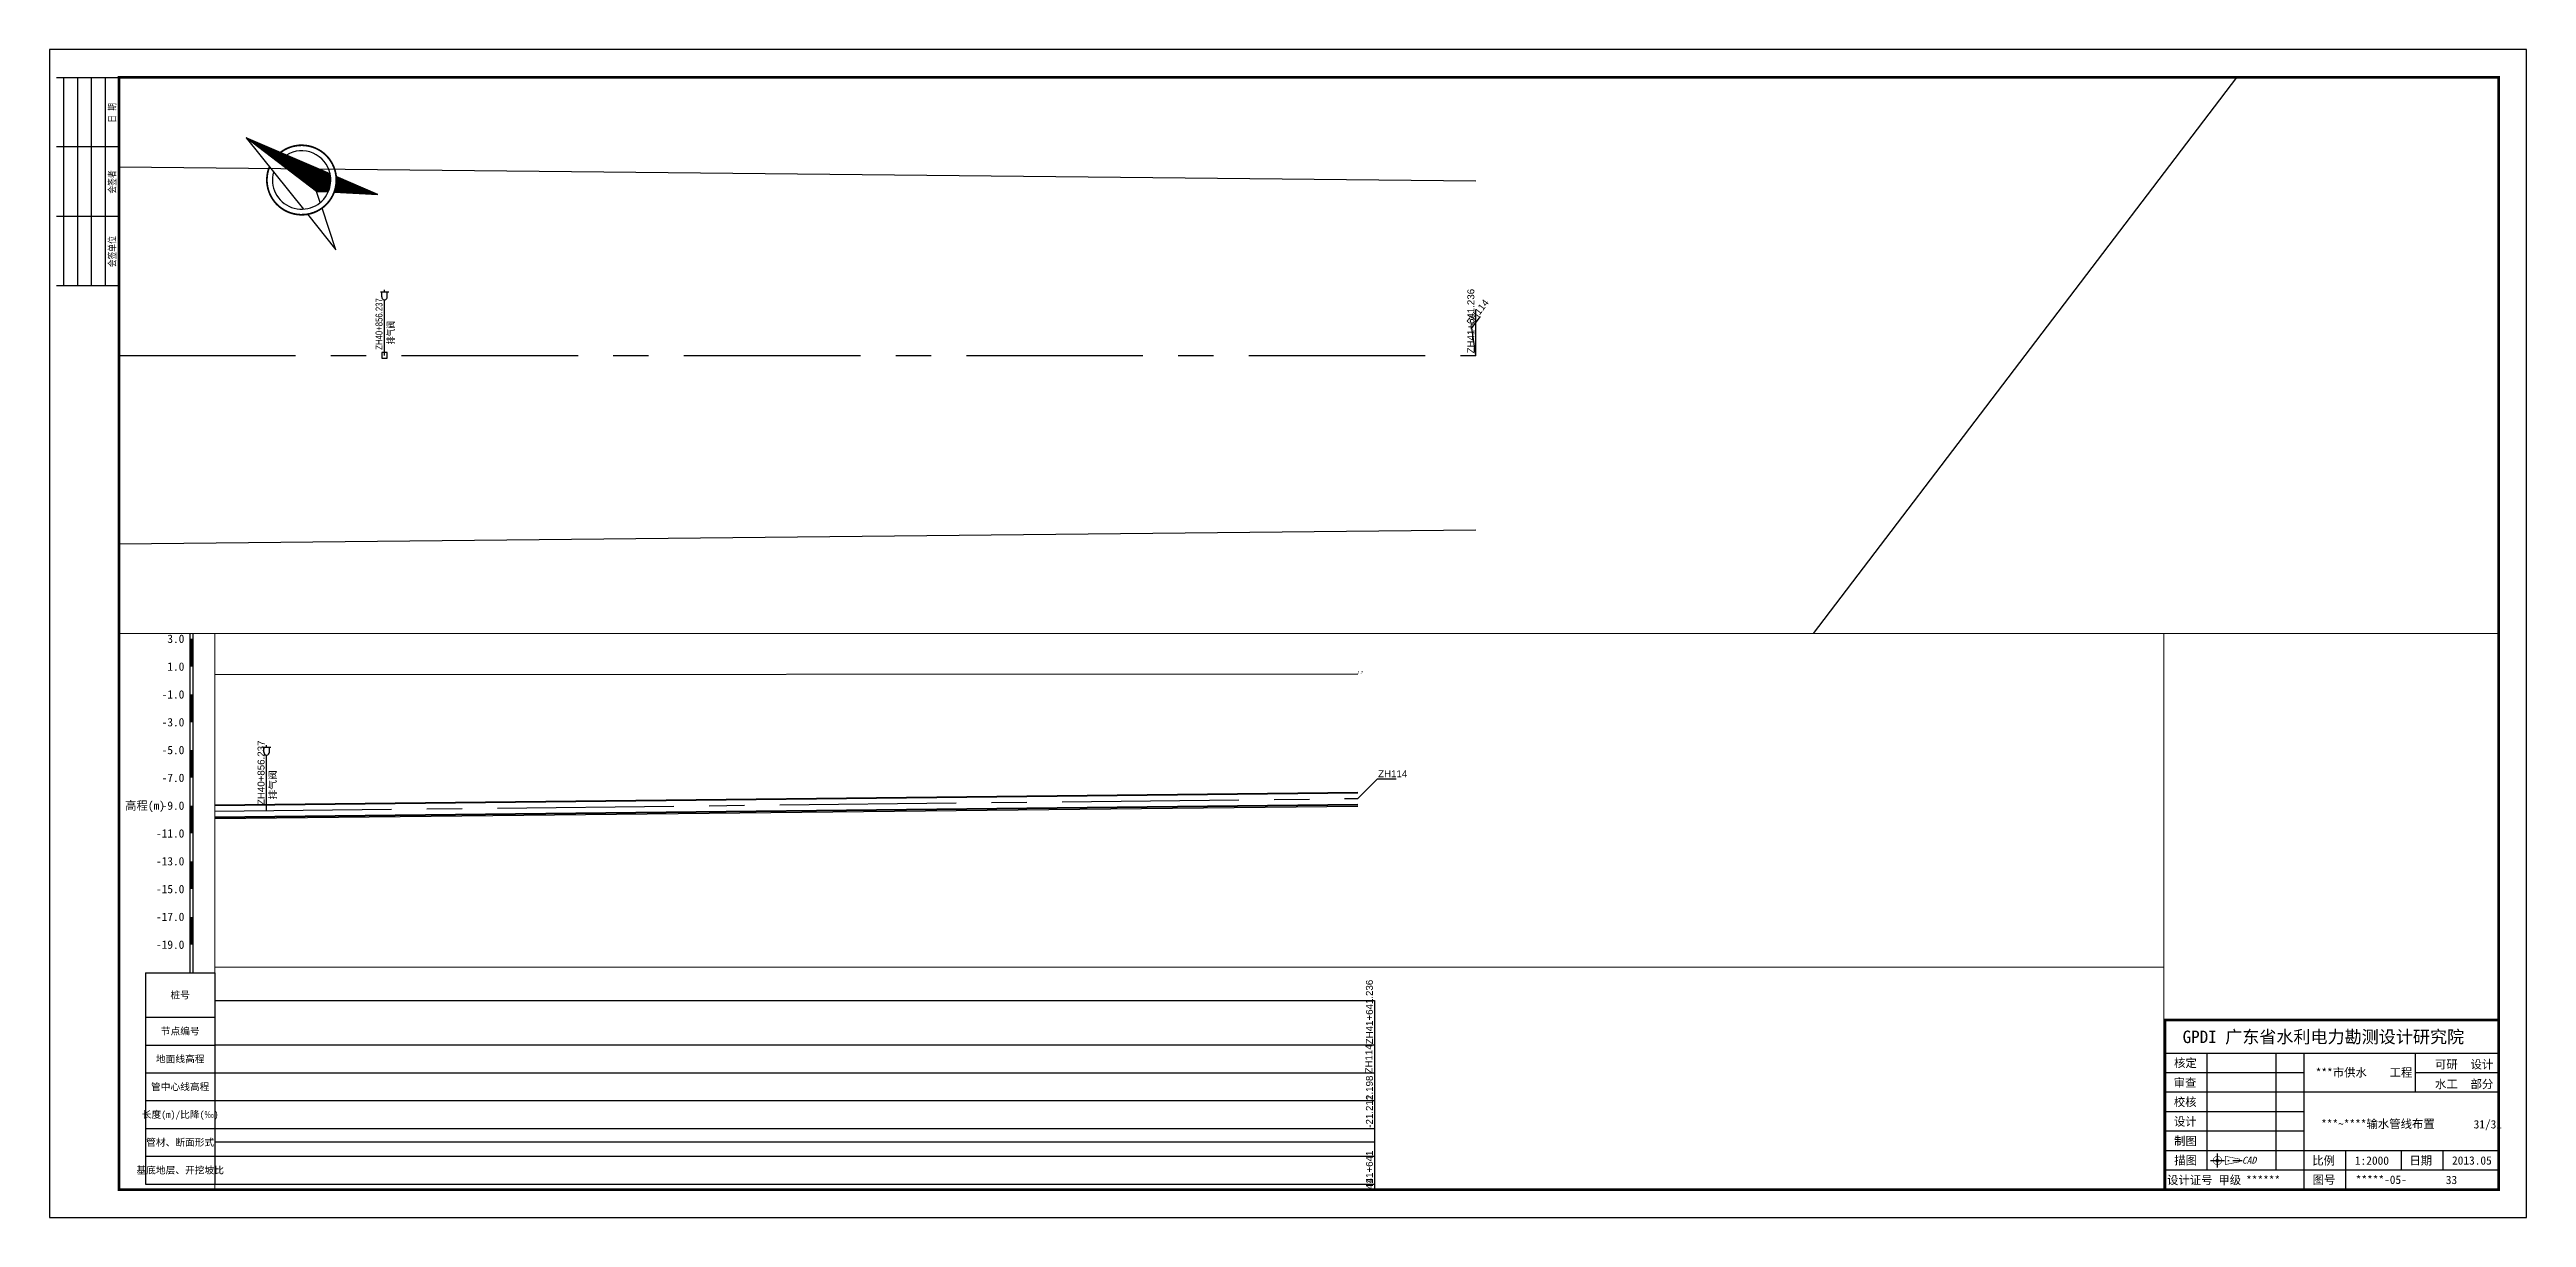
# Paper-space layout '33' of a CAD drawing. Header units: millimetres. Extents: x 0 to 891, y 0 to 420.
# The model-space entities are those that its viewports show. They can reach past a viewport. Long polylines and large blocks are cut down to what shows.
import ezdxf
from ezdxf.enums import TextEntityAlignment as Align
from ezdxf.lldxf.tags import DXFTag

# ---------------------------------------------------------------- set-up
doc = ezdxf.new("R2010")
doc.units = ezdxf.units.MM
doc.linetypes.add('CENTER', pattern=[50.8, 31.75, -6.35, 6.35, -6.35])
for name, color, linetype in [('pipe', 3, 'Continuous'), ('pipe_cen', 1, 'CENTER'), ('tab', 9, 'Continuous'), ('地形剖面', 4, 'Continuous'), ('布局裁图', 3, 'Continuous'), ('水工平面管线标注', 3, 'Continuous'), ('水工开挖线', 5, 'Continuous'), ('纵面管线标注', 3, 'Continuous'), ('附属设施', 2, 'Continuous')]:
    doc.layers.add(name, color=color, linetype=linetype)
doc.layers.add('管线-管廊边线-北线', color=4, linetype='管廊边线', lineweight=9)
doc.styles.add('FSD', font='')
doc.styles.add('HT', font='simhei.ttf')
doc.styles.get("Standard").update_dxf_attribs({"font": 'arial.ttf'})
doc.styles.get('FSD').set_extended_font_data('SimSun')
tags = doc.linetypes.add('管廊边线', pattern='A,50,-5,["管廊边线",Standard,S=2.54,R=0,X=-3.5,Y=-1.27],-12', length=67).pattern_tags.tags
tags[6] = DXFTag(74, 10)

# ---------------------------------------------------------------- blocks, each defined once
blk = doc.blocks.new('sign')
at = {"color": 7}
for p, q in [((-20, 0), (-20, -75)), ((-15, 0), (-15, -75)), ((-10, 0), (-10, -75)), ((-5, 0), (-5, -75)), ((0, -25), (-22.5, -25)), ((0, -50), (-22.5, -50))]:
    blk.add_line(p, q, dxfattribs=at)
blk.add_lwpolyline([(-22.5, 0), (0, 0), (0, -75), (-22.5, -75)], dxfattribs=at)
at = {"color": 3, "style": 'FSD', "width": 0.8}
for s, p in [('日 期', (-1.24, -16.3)), ('会签者', (-1.2, -41.81)), ('会签单位', (-1.2, -68.28))]:
    blk.add_text(s, height=2.5, rotation=90, dxfattribs=at).set_placement(p)
blk = doc.blocks.new('图框')
at = {"color": 7, "ltscale": 8}
for p, q in [((761, 10), (761, 71)), ((881, 71), (881, 10))]:
    blk.add_line(p, q, dxfattribs=at)
at = {"color": 7}
for p, q in [((881, 59), (761, 59)), ((776, 59), (776, 17)), ((801, 17), (801, 59)), ((811, 10), (811, 59)), ((851, 59), (851, 45)), ((811, 52), (761, 52)), ((881, 45), (761, 45)), ((881, 52), (851, 52)), ((811, 38), (761, 38)), ((811, 31), (761, 31)), ((881, 24), (761, 24)), ((826, 10), (826, 24)), ((846, 17), (846, 24)), ((861, 17), (861, 24)), ((881, 17), (761, 17))]:
    blk.add_line(p, q, dxfattribs=at)
at = {"color": 1}
for p, q in [((777.36, 20.51), (782.36, 20.51)), ((779.86, 18.01), (779.86, 23.01)), ((783.61, 20.51), (784.11, 20.51)), ((785.36, 20.51), (788.7, 20.51))]:
    blk.add_line(p, q, dxfattribs=at)
blk.add_lwpolyline([(0, 0), (891, 0), (891, 420), (0, 420)], close=True)
at = {"const_width": 1}
blk.add_lwpolyline([(25, 10), (25, 410), (881, 410), (881, 10)], close=True, dxfattribs=at)
at = {"color": 7, "const_width": 1}
blk.add_lwpolyline([(761, 10), (761, 71), (881, 71), (881, 10)], close=True, dxfattribs=at)
at = {"color": 5, "const_width": 0.2}
for points in [[(781.35, 20.66, 39.991666), (781.36, 20.51, 0.025005)], [(780.45, 20.57, 39.991666), (780.46, 20.51, 0.025005)]]:
    blk.add_lwpolyline(points, format="xyb", close=True, dxfattribs=at)
blk.add_lwpolyline([(787.7, 20.01), (782.7, 19.01), (782.7, 22.01), (787.7, 21.01)], close=True, dxfattribs=at)
blk.add_blockref('sign', (25, 410))
at = {"color": 3, "style": 'HT'}
for s, height, p in [('GPDI 广东省水利电力勘测设计研究院', 4.5, (767.32, 62.71)), ('***市供水', 3, (815.18, 50.63)), ('工程', 3, (841.77, 50.63)), ('可研', 3, (858.09, 53.54)), ('设计', 3, (870.9, 53.54)), ('水工', 3, (858.09, 46.44)), ('部分', 3, (870.9, 46.44)), ('***~****输水管线布置', 3, (817.12, 32.13)), ('比例', 3, (813.95, 18.94)), ('1:2000', 3, (829.29, 18.94)), ('日期', 3, (848.89, 18.98)), ('2013.05', 3, (864.23, 18.98)), ('图号', 3, (814.08, 12.06)), ('*****-05-', 3, (829.59, 12.06))]:
    blk.add_text(s, height=height, dxfattribs=at).set_placement(p)
at = {"color": 3, "ltscale": 8, "style": 'HT'}
for s, p in [('核定', (764.23, 55.53)), ('审查', (764.08, 48.46)), ('校核', (764.15, 41.51)), ('设计', (764.16, 34.49)), ('制图', (764.25, 27.48)), ('描图', (764.31, 20.49))]:
    blk.add_text(s, height=3, dxfattribs=at).set_placement(p, align=Align.MIDDLE_LEFT)
at = {"color": 3, "style": 'HT', "oblique": 15}
blk.add_text('CAD', height=2.5, dxfattribs=at).set_placement((788.67, 19.33))
at = {"color": 3, "ltscale": 8, "style": 'HT'}
for s, p in [('设计证号 ', (761.71, 11.94)), ('甲级 ', (780.19, 11.94)), ('******', (790.15, 11.94))]:
    blk.add_text(s, height=3, dxfattribs=at).set_placement(p)
blk = doc.blocks.new('*X9')
at = {"color": 0}
for p, q in [((2.948, 5.027), (2.95, 5.029)), ((2.948, 5.013), (2.953, 5.017)), ((2.948, 4.999), (2.955, 5.006)), ((2.948, 4.985), (2.958, 4.995)), ((2.948, 4.97), (2.961, 4.983)), ((2.948, 4.956), (2.964, 4.972)), ((2.948, 4.942), (2.967, 4.961)), ((2.948, 4.928), (2.97, 4.949)), ((2.948, 4.914), (2.972, 4.938)), ((2.948, 4.9), (2.975, 4.927)), ((2.948, 4.886), (2.978, 4.916)), ((2.948, 4.871), (2.981, 4.904)), ((2.948, 4.857), (2.984, 4.893)), ((2.948, 4.843), (2.987, 4.882)), ((2.948, 4.829), (2.989, 4.87)), ((2.948, 4.815), (2.992, 4.859)), ((2.948, 4.801), (2.995, 4.848)), ((2.948, 4.787), (2.998, 4.836)), ((2.948, 4.772), (3.001, 4.825)), ((2.948, 4.758), (3.004, 4.814)), ((2.948, 4.744), (3.006, 4.802)), ((2.948, 4.73), (3.009, 4.791)), ((2.948, 4.716), (3.012, 4.78)), ((2.948, 4.702), (3.015, 4.768)), ((2.948, 4.688), (3.018, 4.757)), ((2.948, 4.673), (3.02, 4.746)), ((2.948, 4.659), (3.023, 4.735)), ((2.948, 4.645), (3.026, 4.723)), ((2.948, 4.631), (3.029, 4.712)), ((2.948, 4.617), (3.032, 4.701)), ((2.948, 4.603), (3.035, 4.689)), ((2.948, 4.589), (3.037, 4.678)), ((2.948, 4.574), (3.04, 4.667)), ((2.948, 4.56), (3.043, 4.655)), ((2.948, 4.546), (3.046, 4.644)), ((2.948, 4.532), (3.049, 4.633)), ((2.948, 4.518), (3.052, 4.621)), ((2.948, 4.504), (3.054, 4.61)), ((2.948, 4.49), (3.057, 4.599)), ((2.948, 4.475), (3.06, 4.587)), ((2.948, 4.461), (3.063, 4.576)), ((2.948, 4.447), (3.066, 4.565)), ((2.948, 4.433), (3.069, 4.554)), ((2.948, 4.419), (3.071, 4.542)), ((2.948, 4.405), (3.074, 4.531)), ((2.948, 4.391), (3.077, 4.52)), ((2.948, 4.376), (3.08, 4.508)), ((2.948, 4.362), (3.083, 4.497)), ((2.948, 4.348), (3.086, 4.486)), ((2.948, 4.334), (3.088, 4.474)), ((2.948, 4.32), (3.091, 4.463)), ((2.948, 4.306), (3.094, 4.452)), ((2.948, 4.292), (3.097, 4.44)), ((2.948, 4.277), (3.1, 4.429)), ((2.948, 4.263), (3.103, 4.418)), ((2.948, 4.249), (3.105, 4.406)), ((2.948, 4.235), (3.108, 4.395)), ((2.948, 4.221), (3.111, 4.384)), ((2.948, 4.207), (3.114, 4.372)), ((2.948, 4.193), (3.117, 4.361)), ((2.948, 4.178), (3.119, 4.35)), ((2.948, 4.164), (3.122, 4.339)), ((2.948, 4.15), (3.125, 4.327)), ((2.948, 4.136), (3.128, 4.316)), ((2.948, 4.122), (3.131, 4.305)), ((2.948, 4.108), (3.134, 4.293)), ((2.948, 4.094), (3.136, 4.282)), ((2.948, 4.079), (3.139, 4.271)), ((2.948, 4.065), (3.142, 4.259)), ((2.948, 4.051), (3.145, 4.248)), ((2.948, 4.037), (3.148, 4.237)), ((2.948, 4.023), (3.151, 4.225)), ((2.948, 4.009), (3.153, 4.214)), ((2.948, 3.995), (3.156, 4.203)), ((2.948, 3.98), (3.159, 4.191)), ((2.948, 3.966), (3.162, 4.18)), ((2.948, 3.952), (3.165, 4.169)), ((2.948, 3.938), (3.168, 4.158)), ((2.948, 3.924), (3.17, 4.146)), ((2.948, 3.91), (3.173, 4.135)), ((2.948, 3.896), (3.176, 4.124)), ((2.948, 3.881), (3.179, 4.112)), ((2.948, 3.867), (3.182, 4.101)), ((2.948, 3.853), (3.185, 4.09)), ((2.948, 3.839), (3.187, 4.078)), ((2.948, 3.825), (3.19, 4.067)), ((2.948, 3.811), (3.193, 4.056)), ((2.948, 3.797), (3.196, 4.044)), ((2.948, 3.782), (3.199, 4.033)), ((2.948, 3.768), (3.202, 4.022)), ((2.953, 3.759), (3.204, 4.01)), ((2.958, 3.75), (3.207, 3.999)), ((2.964, 3.742), (3.21, 3.988)), ((2.97, 3.733), (3.213, 3.977)), ((2.976, 3.725), (3.216, 3.965)), ((2.981, 3.717), (3.218, 3.954)), ((2.987, 3.708), (3.221, 3.943)), ((2.993, 3.7), (3.224, 3.931)), ((2.999, 3.691), (3.227, 3.92)), ((3.004, 3.683), (3.23, 3.909)), ((3.01, 3.675), (3.233, 3.897)), ((3.016, 3.666), (3.235, 3.886)), ((3.022, 3.658), (3.238, 3.875)), ((3.027, 3.65), (3.241, 3.863)), ((3.033, 3.641), (3.244, 3.852)), ((3.039, 3.633), (3.247, 3.841)), ((3.048, 3.627), (3.25, 3.829)), ((3.067, 3.633), (3.252, 3.818)), ((3.088, 3.639), (3.255, 3.807)), ((3.111, 3.648), (3.258, 3.795)), ((3.137, 3.66), (3.261, 3.784)), ((3.169, 3.679), (3.264, 3.773)), ((3.223, 3.718), (3.266, 3.76))]:
    blk.add_line(p, q, dxfattribs=at)
blk = doc.blocks.new('*X8')
at = {"color": 0}
for p, q in [((3.102, 3.54), (3.132, 3.57)), ((3.108, 3.532), (3.157, 3.581)), ((3.114, 3.524), (3.185, 3.595)), ((3.119, 3.515), (3.219, 3.615)), ((3.125, 3.507), (3.276, 3.658)), ((3.131, 3.498), (3.292, 3.66)), ((3.137, 3.49), (3.295, 3.648)), ((3.142, 3.482), (3.298, 3.637)), ((3.148, 3.473), (3.301, 3.626)), ((3.154, 3.465), (3.303, 3.614)), ((3.16, 3.457), (3.306, 3.603)), ((3.165, 3.448), (3.309, 3.592)), ((3.171, 3.44), (3.312, 3.581)), ((3.177, 3.431), (3.315, 3.569)), ((3.096, 3.549), (3.11, 3.562)), ((3.183, 3.423), (3.317, 3.558)), ((3.188, 3.415), (3.32, 3.547)), ((3.194, 3.406), (3.323, 3.535)), ((3.2, 3.398), (3.326, 3.524)), ((3.206, 3.389), (3.329, 3.513)), ((3.211, 3.381), (3.332, 3.501)), ((3.217, 3.373), (3.334, 3.49)), ((3.223, 3.364), (3.337, 3.479)), ((3.229, 3.356), (3.34, 3.467)), ((3.234, 3.347), (3.343, 3.456)), ((3.24, 3.339), (3.346, 3.445)), ((3.246, 3.331), (3.349, 3.433)), ((3.252, 3.322), (3.351, 3.422)), ((3.257, 3.314), (3.354, 3.411)), ((3.263, 3.305), (3.357, 3.4)), ((3.269, 3.297), (3.36, 3.388)), ((3.275, 3.289), (3.363, 3.377)), ((3.28, 3.28), (3.366, 3.366)), ((3.286, 3.272), (3.368, 3.354)), ((3.292, 3.263), (3.371, 3.343)), ((3.298, 3.255), (3.374, 3.332)), ((3.303, 3.247), (3.377, 3.32)), ((3.309, 3.238), (3.38, 3.309)), ((3.315, 3.23), (3.383, 3.298)), ((3.321, 3.222), (3.385, 3.286)), ((3.326, 3.213), (3.388, 3.275)), ((3.332, 3.205), (3.391, 3.264)), ((3.338, 3.196), (3.394, 3.252)), ((3.344, 3.188), (3.397, 3.241)), ((3.349, 3.18), (3.4, 3.23)), ((3.355, 3.171), (3.402, 3.218)), ((3.361, 3.163), (3.405, 3.207)), ((3.367, 3.154), (3.408, 3.196)), ((3.372, 3.146), (3.411, 3.185)), ((3.378, 3.138), (3.414, 3.173)), ((3.384, 3.129), (3.416, 3.162)), ((3.39, 3.121), (3.419, 3.151)), ((3.395, 3.112), (3.422, 3.139)), ((3.401, 3.104), (3.425, 3.128)), ((3.407, 3.096), (3.428, 3.117)), ((3.413, 3.087), (3.431, 3.105)), ((3.418, 3.079), (3.433, 3.094)), ((3.424, 3.07), (3.436, 3.083)), ((3.43, 3.062), (3.439, 3.071)), ((3.436, 3.054), (3.442, 3.06)), ((3.441, 3.045), (3.445, 3.049)), ((3.447, 3.037), (3.448, 3.037))]:
    blk.add_line(p, q, dxfattribs=at)
blk = doc.blocks.new('zbz')
for p, q in [((0, 0), (-0.318, -1.274)), ((0, -1.27), (0, 0)), ((0.318, -1.274), (0, 0)), ((-0.341, -1.365), (-0.5, -2)), ((-0.095, -1.409), (0, -1.27)), ((0, -1.27), (0.095, -1.409)), ((0.5, -2), (0.341, -1.365)), ((-0.5, -2), (-0.143, -1.479)), ((0.143, -1.479), (0.5, -2))]:
    blk.add_line(p, q)
at = {"const_width": 0.025}
for points in [[(-0.129, -0.517, 1.014443), (0.143, -1.479, 1.014443)], [(0.341, -1.365, 0.588844), (0.129, -0.517, 1.014443)], [(0.143, -1.479, 0.115834), (0.341, -1.365, 1.014443)]]:
    blk.add_lwpolyline(points, format="xyb", dxfattribs=at)
for start, end in [(111.2477, 283.0769), (319.3202, 68.7523), (283.0769, 319.3202)]:
    blk.add_arc((0, -1), 0.42, start, end)
for name in ['*X9', '*X8']:
    blk.add_blockref(name, (-2.948, -5.035))
blk = doc.blocks.new('指北针')
at = {"xscale": 25, "yscale": 25, "zscale": 25}
blk.add_blockref('zbz', (12.5, 50), dxfattribs=at)
blk = doc.blocks.new('qin排气阀va')
at = {"layer": '附属设施'}
for points in [[(-1.5, 22.8), (1.5, 22.8)], [(-1, 21), (-1, 22.8)], [(0, 22.8), (0, 23.55)], [(0, 0), (0, 20)], [(1, 21), (1, 22.8)]]:
    blk.add_lwpolyline(points, dxfattribs=at)
blk.add_arc((0, 21), 1, 180, 0, dxfattribs=at)
blk.add_attdef('名称', text='', height=2.5, rotation=90, dxfattribs=at).set_placement((1, 4), align=Align.TOP_LEFT)
blk.add_attdef('ZH', text='', height=2.5, rotation=90, dxfattribs=at).set_placement((0, 2), align=Align.BOTTOM_LEFT)
blk = doc.blocks.new('qin排气阀pa')
at = {"layer": '附属设施'}
for points in [[(-1.5, 22.8), (1.5, 22.8)], [(-1, 21), (-1, 22.8)], [(0, 22.8), (0, 23.55)], [(0, 0), (0, 20)], [(1, 21), (1, 22.8)]]:
    blk.add_lwpolyline(points, dxfattribs=at)
blk.add_lwpolyline([(-1, -1), (1, -1), (1, 1), (-1, 1)], close=True, dxfattribs=at)
blk.add_arc((0, 21), 1, 180, 0, dxfattribs=at)
blk.add_attdef('名称', text='', height=2.5, rotation=90, dxfattribs=at).set_placement((1, 4), align=Align.TOP_LEFT)
blk.add_attdef('ZH', text='', height=2.5, rotation=90, dxfattribs=at).set_placement((0, 2), align=Align.BOTTOM_LEFT)

msp = doc.modelspace()

# ---------------------------------------------------------------- linework, layer by layer
at = {"layer": 'pipe'}
for points in [[(553184.8, 2381718.6), (554886.6, 2381737.4)], [(553184.8, 2381718), (554886.6, 2381736.8)], [(553184.8, 2381710), (554886.6, 2381728.8)], [(553184.8, 2381709.4), (554886.6, 2381728.2)], [(553184.8, 2381708.6), (554886.6, 2381727.4)]]:
    msp.add_lwpolyline(points, dxfattribs=at)
at = {"layer": 'pipe_cen'}
for points in [[(548521.4, 2392023.1), (549552.3, 2390668.9)], [(552497.8, 2381706.3), (554886.6, 2381732.8)]]:
    msp.add_lwpolyline(points, dxfattribs=at)
at = {"layer": 'tab'}
for points in [[(513183.4, 2381401.7), (554886.6, 2381401.7)], [(554886.6, 2381401.7), (554886.6, 2381229.7)], [(554886.6, 2381401.7), (554886.6, 2381309.7)], [(513183.4, 2381369.7), (554886.6, 2381369.7)], [(513183.4, 2381349.7), (554886.6, 2381349.7)], [(513183.4, 2381329.7), (554886.6, 2381329.7)], [(513183.4, 2381309.7), (554886.6, 2381309.7)], [(513183.4, 2381289.7), (554886.6, 2381289.7)], [(554886.6, 2381299.7), (554883.6, 2381299.7), (553712.2, 2381299.7)], [(554886.6, 2381289.7), (554886.6, 2381269.7)], [(513183.4, 2381269.7), (554886.6, 2381269.7)], [(554886.6, 2381269.7), (554886.6, 2381249.7)]]:
    msp.add_lwpolyline(points, dxfattribs=at)
at = {"layer": '地形剖面'}
msp.add_lwpolyline([(553135.3, 2381821.3), (554886.6, 2381822.5), (554886.6, 2381822.5)], dxfattribs=at)
at = {"layer": '水工平面管线标注', "color": 9}
for points in [[(549552.3, 2390668.9), (549578.3, 2390688.7)], [(549552.3, 2390668.9), (549566.4, 2390683.1), (549576.7, 2390683.1)]]:
    msp.add_lwpolyline(points, dxfattribs=at)
at = {"layer": '水工平面管线标注'}
for points in [[(549552, 2390668.9, 0.5, 0.5, -1), (549552.5, 2390668.9, 0, 0, 0)], [(549552, 2390668.9, 0.5, 0.5, 1), (549552.5, 2390668.9, 0, 0, 0)]]:
    msp.add_lwpolyline(points, format="xyseb", dxfattribs=at)
msp.add_lwpolyline([(513086.7, 2390354.4), (519681.6, 2390354.4), (527175.4, 2390354.4), (539381.4, 2390354.4), (554727.9, 2390354.4)], dxfattribs=at)
at = {"layer": '水工开挖线'}
for points in [[(548635.3, 2392109.8), (549652.1, 2390744.9)], [(548407.6, 2391936.5), (549452.4, 2390592.9)]]:
    msp.add_lwpolyline(points, dxfattribs=at)
at = {"layer": '管线-管廊边线-北线', "color": 2, "linetype": 'CENTER'}
msp.add_lwpolyline([(548521.4, 2392023.1), (549552.3, 2390668.9)], dxfattribs=at)
at = {"layer": '纵面管线标注', "color": 9}
msp.add_lwpolyline([(554886.6, 2381732.8), (554900.8, 2381747), (554914.3, 2381747)], dxfattribs=at)

# ---------------------------------------------------------------- block references
at = {"layer": '附属设施'}
ref = msp.add_blockref('qin排气阀pa', (549076.8, 2391293.6), dxfattribs=dict(at, xscale=2, yscale=2, zscale=2, rotation=307.2780551115462))
ref.add_attrib('ZH', 'ZH40+856.237', dxfattribs={"height": 5, "rotation": 37.2781, "width": 0.8}).set_placement((549080, 2391296), align=Align.BOTTOM_LEFT)
ref.add_attrib('名称', '排气阀', dxfattribs={"height": 5, "rotation": 37.2781, "width": 0.8}).set_placement((549084.4, 2391296.8), align=Align.TOP_LEFT)
at = {"layer": '附属设施', "xscale": 2, "yscale": 2, "zscale": 2}
msp.add_blockref('qin排气阀va', (554101.6, 2381724.1), dxfattribs=at).add_auto_attribs({'ZH': 'ZH40+856.237', '名称': '排气阀'})

# ---------------------------------------------------------------- texts
at = {"layer": 'tab', "color": 3}
for s, p in [('ZH41+641.236', (554885.5, 2381370.2)), ('1.198', (554885.5, 2381330.2)), ('-21.212', (554885.5, 2381310.2)), ('41+641', (554885.5, 2381250.2))]:
    msp.add_text(s, height=5, rotation=90, dxfattribs=at).set_placement(p)
msp.add_text('ZH114', height=5, rotation=90, dxfattribs=at).set_placement((554886.6, 2381359.7), align=Align.BOTTOM_CENTER)
at = {"layer": '地形剖面', "color": 9}
msp.add_text('1.2', height=2, dxfattribs=at).set_placement((554886.6, 2381822.5))
msp.add_text('1.2', height=2, dxfattribs=at).set_placement((554886.6, 2381822.5))
at = {"layer": '水工平面管线标注'}
msp.add_text('ZH41+641.236', height=5, rotation=37.2781, dxfattribs=at).set_placement((549552.8, 2390670.6))
msp.add_text('ZH114', height=5, dxfattribs=at).set_placement((549567.4, 2390684.1))
at = {"layer": '水工平面管线标注', "color": 3}
msp.add_text('41+641', height=5, rotation=90, dxfattribs=at).set_placement((554885.5, 2381270.2))
at = {"layer": '纵面管线标注'}
msp.add_text('ZH114', height=5, dxfattribs=at).set_placement((554901.3, 2381748.1))

psp = doc.layouts.new('33')

# ---------------------------------------------------------------- linework, layer by layer
at = {"layer": '布局裁图'}
for points in [[(50.5, 210), (50.5, 88)], [(51.5, 210), (51.5, 88)], [(34.5, 88), (59.5, 88)], [(34.5, 88), (34.5, 12)], [(59.5, 88), (59.5, 12)], [(34.5, 72), (59.5, 72)], [(34.5, 62), (59.5, 62)], [(34.5, 52), (59.5, 52)], [(34.5, 42), (59.5, 42)], [(34.5, 32), (59.5, 32)], [(34.5, 22), (59.5, 22)], [(34.5, 12), (59.5, 12)]]:
    psp.add_lwpolyline(points, dxfattribs=at)
for points in [[(50.5, 208.1), (51.5, 208.1), (50.5, 198.1), (51.5, 198.1)], [(50.5, 188.1), (51.5, 188.1), (50.5, 178.1), (51.5, 178.1)], [(50.5, 168.1), (51.5, 168.1), (50.5, 158.1), (51.5, 158.1)], [(50.5, 148.1), (51.5, 148.1), (50.5, 138.1), (51.5, 138.1)], [(50.5, 128.1), (51.5, 128.1), (50.5, 118.1), (51.5, 118.1)], [(50.5, 108.1), (51.5, 108.1), (50.5, 98.1), (51.5, 98.1)]]:
    psp.add_solid(points, dxfattribs=at)

# ---------------------------------------------------------------- block references
psp.add_blockref('图框', (0, 0), dxfattribs=at)
at = {"layer": '布局裁图', "rotation": 52.72194488845378}
psp.add_blockref('指北针', (103, 348), dxfattribs=at)

# ---------------------------------------------------------------- texts
at = {"layer": '布局裁图', "style": 'HT'}
for s, p in [('3.0', (48.5, 208.1)), ('1.0', (48.5, 198.1)), ('-1.0', (48.5, 188.1)), ('-3.0', (48.5, 178.1)), ('-5.0', (48.5, 168.1)), ('-7.0', (48.5, 158.1)), ('高程(m)', (41.5, 148.1)), ('-9.0', (48.5, 148.1)), ('-11.0', (48.5, 138.1)), ('-13.0', (48.5, 128.1)), ('-15.0', (48.5, 118.1)), ('-17.0', (48.5, 108.1)), ('-19.0', (48.5, 98.1))]:
    psp.add_text(s, height=3, dxfattribs=at).set_placement(p, align=Align.MIDDLE_RIGHT)
for s, p in [('桩号', (47, 80)), ('节点编号', (47, 67)), ('地面线高程', (47, 57)), ('管中心线高程', (47, 47)), ('长度(m)/比降(‰)', (47, 37)), ('管材、断面形式', (47, 27)), ('基底地层、开挖坡比', (47, 17))]:
    psp.add_text(s, height=2.5, dxfattribs=at).set_placement(p, align=Align.MIDDLE_CENTER)
for s, p in [('31/31', (872, 32)), ('33', (862, 12))]:
    psp.add_text(s, height=3, dxfattribs=at).set_placement(p)

# ---------------------------------------------------------------- viewports
at = {"layer": '布局裁图', "view_twist_angle": 52.72194489}
psp.add_viewport(center=(453, 310), size=(856, 200), view_center_point=(-1569533.67, 1885270.92), view_height=400, dxfattribs=at)
at = {"layer": '布局裁图'}
for center, size, view_center_point, view_height, status in [((410, 150), (701, 120), (554765.44, 2381731.49), 240, 3), ((410, 50), (701, 80), (554753.44, 2381345.66), 160, 4)]:
    psp.add_viewport(center=center, size=size, view_center_point=view_center_point, view_height=view_height, status=status, dxfattribs=at)

doc.saveas('drawing.dxf')
